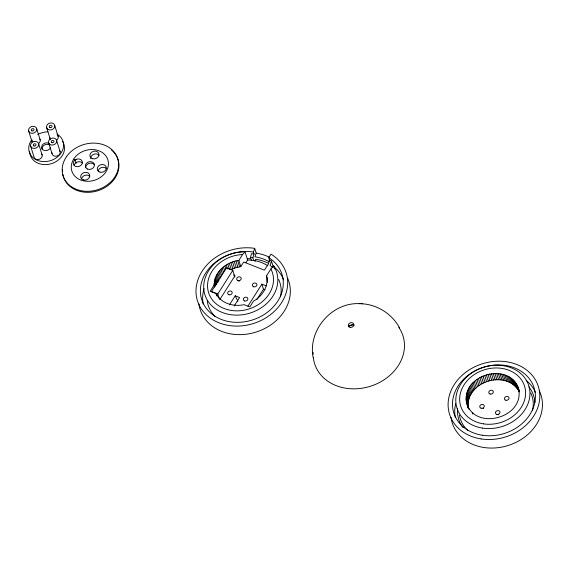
<?xml version="1.0" encoding="UTF-8"?>
<svg xmlns="http://www.w3.org/2000/svg" width="571" height="571" viewBox="0 0 571 571"><rect width="100%" height="100%" fill="white"/><g stroke="black" fill="none" stroke-linecap="round" stroke-linejoin="round"><path stroke-width="0.86" d="M214.489 286.799C212.433 273.145 226.273 261.946 238.856 260.376L242.554 254.566L245.045 251.804L247.6 260.019L245.873 262.731M245.045 251.804L244.01 251.79A37.622 31.041 -17.3 0 0 203.818 289.633A37.622 31.041 -17.3 0 0 250.341 312.987A37.622 31.041 -17.3 0 0 274.38 267.035L273.623 265.843L270.89 268.991L266.521 275.857C269.012 286.05 262.282 296.328 253.517 301.103L249.82 306.913L244.11 304.657C233.767 307.02 221.105 303.515 216.009 293.565L210.171 291.26L214.004 285.236M518.753 389.786C524.007 419.021 472.138 431.526 466.257 401.02C463.302 372.371 513.165 361.5 519.239 391.342M466.257 401.02L468.199 407.259C465.593 381.385 507.284 368.723 519.296 391.899L517.355 385.661M253.717 260.483L251.368 260.19L250.512 257.442L251.461 253.717L254.088 254.045L252.86 257.735L253.717 260.483A37.622 31.041 -17.3 0 1 267.785 265.736M229.321 263.317L231.262 269.555L236.173 267.635L240.798 266.614L243.724 262.018L264.359 270.169L268.399 264.023L269.469 259.712L271.468 261.083L270.076 265.358L270.882 266.05A37.622 31.041 -17.3 0 1 272.381 267.535M272.624 267.706L273.081 266.279L271.468 261.083M254.695 248.356A46.515 38.378 -17.3 0 0 196.16 294.557A46.515 38.378 -17.3 0 0 262.096 319.967A46.515 38.378 -17.3 0 0 272.838 255.351L270.968 254.159L268.748 257.649L269.876 258.37A42.068 34.71 -17.3 0 1 260.162 316.805A42.068 34.71 -17.3 0 1 200.528 293.829A42.068 34.71 -17.3 0 1 253.467 252.047L254.695 248.356L256.172 253.103L254.944 256.793A42.068 34.71 -17.3 0 1 269.291 261.803M254.973 261.454L255.708 259.241A42.068 34.71 -17.3 0 1 267.885 263.074M217.801 293.965L232.818 270.376L226.487 267.87L211.463 291.46L217.801 293.965L219.357 298.961M219.799 299.597L235.074 275.6L233.475 274.972M229.392 304.957L235.223 295.799L239.57 297.534L234.189 305.985M247.907 306.127L261.889 284.165L266.329 285.914M256.936 299.461L263.459 289.212L261.889 284.165M73.559 159.302L74.18 158.36A18.872 15.567 -17.3 0 1 106.177 156.318A18.872 15.567 -17.3 0 1 89.811 181.207A18.872 15.567 -17.3 0 1 73.559 159.302L75.707 160.108M74.194 165.419A4.632 3.826 -17.3 0 1 76.029 162.721L77.078 162.143A4.632 3.826 -17.3 0 1 82.402 162.999M242.554 254.566L241.255 254.63A33.453 27.601 -17.3 0 0 207.737 288.776A33.453 27.601 -17.3 0 0 248.342 309.161A33.453 27.601 -17.3 0 0 271.261 269.69L270.89 268.991M359.994 303.672C331.965 301.973 307.705 330.074 313.151 357.539M247.6 260.019L251.368 260.19M361.807 303.758C377.445 304.586 392.227 314.086 399.572 327.904M359.359 303.644L362.542 303.786M250.512 257.442L252.86 257.735M76.029 162.721L76.578 162.906L76.05 162.706L75.179 159.909L73.602 159.238M263.459 289.212L264.944 289.797M235.223 295.799L237.907 301.331M517.933 386.995L519.389 391.677M516.676 384.369L518.618 390.607M515.891 383.127L517.833 389.365M515.006 381.942L516.948 388.18M514.028 380.814L515.97 387.052M512.958 379.758L514.899 385.996M511.802 378.766L513.743 385.004M510.56 377.845L512.501 384.09M509.239 377.01L511.188 383.248M507.855 376.253L509.796 382.491M506.398 375.582L508.347 381.821M504.885 375.004L506.834 381.242M503.322 374.512L505.271 380.75M501.716 374.112L503.658 380.35M500.068 373.805L502.009 380.043M498.383 373.591L500.324 379.836M496.677 373.484L498.619 379.722M494.957 373.463L496.898 379.701M493.223 373.548L495.164 379.786M491.481 373.72L493.43 379.958M489.754 373.998L491.695 380.236M488.034 374.362L489.975 380.6M486.335 374.826L488.276 381.064M484.665 375.375L486.606 381.614M483.023 376.018L484.972 382.256M481.432 376.746L483.373 382.984M479.883 377.552L481.824 383.791M478.384 378.445L480.332 384.683M476.956 379.408L478.898 385.646M475.586 380.443L477.527 386.681M474.294 381.549L476.235 387.788M473.081 382.713L475.022 388.951M471.946 383.94L473.894 390.179M470.904 385.218L472.845 391.456M469.954 386.538L471.896 392.777M469.105 387.902L471.046 394.14M468.348 389.301L470.297 395.539M467.706 390.728L469.647 396.966M467.164 392.177L469.105 398.415M466.728 393.647L468.677 399.886M472.296 412.483L472.781 414.039M466.407 395.125L468.356 401.363M466.2 396.609L468.141 402.848M466.107 398.087L468.049 404.325M466.122 399.557L468.07 405.795M468.577 407.865L469.062 409.428M467.899 406.573L468.384 408.137M466.5 402.455L468.291 408.358M273.623 265.843L274.601 268.962M268.748 257.649L269.733 260.819M266.521 275.857L267.492 278.976M267.135 278.569L267.621 280.133M267.021 279.248L267.506 280.811M267.042 280.718L267.528 282.281M253.467 252.047L254.088 254.045M238.856 260.376L240.798 266.614M237.643 260.569L239.592 266.807M235.93 260.933L237.871 267.171M234.231 261.397L236.173 267.635M232.554 261.946L234.503 268.184M230.92 262.589L232.861 268.827M232.818 270.376L234.895 277.035M227.772 264.123L229.471 269.583M226.28 265.015L227.494 268.912M224.846 265.979L225.816 269.098M223.482 267.014L224.696 270.911M222.183 268.12L223.646 272.795M220.97 269.284L222.669 274.744M219.842 270.511L221.541 275.964M218.8 271.782L220.741 278.02M217.851 273.109L219.55 278.569M216.994 274.473L218.943 280.711M216.245 275.872L218.186 282.11M215.595 277.299L217.294 282.759M215.053 278.748L216.759 284.208M214.625 280.218L216.081 284.893M214.303 281.696L215.517 285.593M214.096 283.18L215.067 286.299M213.997 284.658L214.725 286.999M216.473 294.436L216.959 295.999M216.009 293.565L216.495 295.128M54.709 125.442A4.183 3.447 -17.3 0 1 49.277 129.881A4.183 3.447 -17.3 0 1 47.978 124.043A4.183 3.447 -17.3 0 1 54.709 125.442L58.185 136.597M56.672 140.545A4.183 3.447 -17.3 0 1 51.24 144.984A4.183 3.447 -17.3 0 1 49.941 139.138A4.183 3.447 -17.3 0 1 56.672 140.545L60.141 151.693M46.601 127.469L50.077 138.625M48.564 142.572L52.04 153.72M36.715 128.789A4.183 3.447 -17.3 0 1 31.277 133.229A4.183 3.447 -17.3 0 1 29.985 127.39A4.183 3.447 -17.3 0 1 36.715 128.789L40.184 139.938M38.671 143.885A4.183 3.447 -17.3 0 1 33.239 148.324A4.183 3.447 -17.3 0 1 31.947 142.486A4.183 3.447 -17.3 0 1 38.671 143.885L42.147 155.041M28.607 130.816L32.076 141.965A4.183 3.447 -17.3 0 1 32.247 140.145M30.563 145.912L34.039 157.068A4.183 3.447 -17.3 0 0 39.363 159.266A4.183 3.447 -17.3 0 0 41.819 154.199M278.655 279.505A37.622 31.041 -17.3 0 1 280.447 296.891M215.146 316.52A37.622 31.041 -17.3 0 1 207.216 300.974M203.24 304.029A42.068 34.71 -17.3 0 1 204.033 288.726M247.721 258.713A42.068 34.71 -17.3 0 1 250.412 258.734M274.051 267A42.068 34.71 -17.3 0 1 283.637 279.869M287.598 278.163A46.515 38.378 -17.3 0 1 254.887 332.429A46.515 38.378 -17.3 0 1 198.922 303.943M256.172 253.103A46.515 38.378 -17.3 0 1 269.64 257.343M238.849 281.353A2.32 1.913 -17.3 0 1 239.37 281.06M57.029 134.135A17.687 14.589 -17.3 0 1 60.191 154.227A17.687 14.589 -17.3 0 1 36.301 159.844A17.687 14.589 -17.3 0 1 31.476 140.145M37.722 134.57A17.687 14.589 -17.3 0 1 48 131.837M62.574 141.451A17.687 14.589 -17.3 0 1 51.326 163.699A17.687 14.589 -17.3 0 1 29.678 151.486M50.591 147.311A4.632 3.826 -17.3 0 1 44.252 150.423A4.632 3.826 -17.3 0 1 42.425 144.863A4.632 3.826 -17.3 0 1 49.399 143.678M42.233 149.652A4.632 3.826 -17.3 0 1 44.352 145.084A4.632 3.826 -17.3 0 1 49.863 145.177M57.264 135.049A4.183 3.447 -17.3 0 1 56.807 140.023M50.405 139.46A4.183 3.447 -17.3 0 1 50.02 137.718M39.856 139.103A4.183 3.447 -17.3 0 1 38.807 143.371M59.812 150.858A4.183 3.447 -17.3 0 1 56.836 156.083A4.183 3.447 -17.3 0 1 51.982 152.814M115.792 154.841A28.643 23.632 -17.3 0 1 99.447 190.193A28.643 23.632 -17.3 0 1 62.803 174.412M62.489 171.314A28.643 23.632 -17.3 0 1 62.517 169.744M111.581 150.102A28.643 23.632 -17.3 0 1 114.892 153.556M85.771 167.46A4.632 3.826 -17.3 0 1 89.147 163.399A4.632 3.826 -17.3 0 1 94.286 164.712M90.753 158.617A4.632 3.826 -17.3 0 1 93.673 154.327A4.632 3.826 -17.3 0 1 98.997 155.184M98.169 171.007A4.632 3.826 -17.3 0 1 101.624 167.531A4.632 3.826 -17.3 0 1 106.377 168.588M81.574 178.823A4.632 3.826 -17.3 0 1 85.029 175.34A4.632 3.826 -17.3 0 1 89.783 176.396M530.759 392.934A37.622 31.041 -17.3 0 1 532.557 410.321M467.77 430.434A37.622 31.041 -17.3 0 1 459.419 415.074M528.86 386.853A39.285 32.419 -17.3 0 1 534.884 402.534M463.067 427.686A39.285 32.419 -17.3 0 1 457.607 408.265M455.344 417.458A42.068 34.71 -17.3 0 1 455.708 403.69M526.162 380.429A42.068 34.71 -17.3 0 1 535.462 392.591M539.352 390.828A46.515 38.378 -17.3 0 1 508.932 445.252A46.515 38.378 -17.3 0 1 451.447 419.856M451.283 419.028A46.515 38.378 -17.3 0 1 451.026 417.372M483.037 408.486A2.32 1.913 -17.3 0 1 483.637 408.443M498.155 414.853A2.32 1.913 -17.3 0 1 498.733 414.682M348.674 326.833A3.733 3.083 -17.3 0 1 354.22 325.213M398.808 327.39A46.33 38.228 -17.3 0 1 372.156 385.675A46.33 38.228 -17.3 0 1 313.322 357.532M313.144 354.17A46.33 38.228 -17.3 0 1 313.179 352.478M348.638 326.269A18.957 15.638 -17.3 0 1 353.349 324.749M66.629 156.511L65.686 157.946A28.643 23.632 -17.3 0 0 90.354 191.192A28.643 23.632 -17.3 0 0 115.192 153.413A28.643 23.632 -17.3 0 0 66.629 156.511M76.207 159.345L75.158 159.923A4.632 3.826 -17.3 0 0 75.608 166.411A4.632 3.826 -17.3 0 0 82.388 162.671A4.632 3.826 -17.3 0 0 76.207 159.345M238.021 280.604A2.32 1.913 -17.3 0 0 241.212 278.32A2.32 1.913 -17.3 0 0 237.593 277.306A2.32 1.913 -17.3 0 0 238.021 280.604M229 294.772A2.32 1.913 -17.3 0 0 232.19 292.488A2.32 1.913 -17.3 0 0 228.571 291.474A2.32 1.913 -17.3 0 0 229 294.772M244.695 300.967A2.32 1.913 -17.3 0 0 247.885 298.683A2.32 1.913 -17.3 0 0 244.267 297.669A2.32 1.913 -17.3 0 0 244.695 300.967M253.717 286.799A2.32 1.913 -17.3 0 0 256.907 284.515A2.32 1.913 -17.3 0 0 253.288 283.501A2.32 1.913 -17.3 0 0 253.717 286.799M49.97 127.533A1.392 1.149 -17.3 0 0 52.025 126.327A1.392 1.149 -17.3 0 0 49.97 125.513A1.392 1.149 -17.3 0 0 49.97 127.533M51.932 142.629A1.392 1.149 -17.3 0 0 53.988 141.422A1.392 1.149 -17.3 0 0 51.925 140.616A1.392 1.149 -17.3 0 0 51.932 142.629M31.976 130.873A1.392 1.149 -17.3 0 0 34.032 129.667A1.392 1.149 -17.3 0 0 31.969 128.86A1.392 1.149 -17.3 0 0 31.976 130.873M33.939 145.969A1.392 1.149 -17.3 0 0 35.987 144.77A1.392 1.149 -17.3 0 0 33.932 143.956A1.392 1.149 -17.3 0 0 33.939 145.969M87.599 169.102A4.632 3.826 -17.3 0 0 94.436 165.098A4.632 3.826 -17.3 0 0 87.577 162.385A4.632 3.826 -17.3 0 0 87.599 169.102M92.559 158.717A4.632 3.826 -17.3 0 0 98.969 154.177A4.632 3.826 -17.3 0 0 91.753 152.107A4.632 3.826 -17.3 0 0 92.559 158.717M99.939 172.114A4.632 3.826 -17.3 0 0 106.349 167.581A4.632 3.826 -17.3 0 0 99.133 165.511A4.632 3.826 -17.3 0 0 99.939 172.114M83.345 179.929A4.632 3.826 -17.3 0 0 89.754 175.397A4.632 3.826 -17.3 0 0 82.538 173.327A4.632 3.826 -17.3 0 0 83.345 179.929M482.324 435.238A42.068 34.71 -17.3 0 0 534.235 388.251A42.068 34.71 -17.3 0 0 465.286 377.581A42.068 34.71 -17.3 0 0 482.324 435.238M481.089 438.928A46.515 38.378 -17.3 0 0 538.489 386.974A46.515 38.378 -17.3 0 0 462.26 375.176A46.515 38.378 -17.3 0 0 481.089 438.928M483.38 423.853A33.453 27.601 -17.3 0 0 524.663 386.488A33.453 27.601 -17.3 0 0 469.84 378.009A33.453 27.601 -17.3 0 0 483.38 423.853M482.466 428.086A37.622 31.041 -17.3 0 0 528.896 386.06A37.622 31.041 -17.3 0 0 467.235 376.525A37.622 31.041 -17.3 0 0 482.466 428.086M490.125 394.033A2.32 1.913 -17.3 0 0 493.315 391.749A2.32 1.913 -17.3 0 0 489.697 390.735A2.32 1.913 -17.3 0 0 490.125 394.033M481.103 408.201A2.32 1.913 -17.3 0 0 484.294 405.917A2.32 1.913 -17.3 0 0 480.675 404.903A2.32 1.913 -17.3 0 0 481.103 408.201M496.799 414.396A2.32 1.913 -17.3 0 0 499.989 412.112A2.32 1.913 -17.3 0 0 496.37 411.099A2.32 1.913 -17.3 0 0 496.799 414.396M505.82 400.228A2.32 1.913 -17.3 0 0 509.011 397.944A2.32 1.913 -17.3 0 0 505.392 396.931A2.32 1.913 -17.3 0 0 505.82 400.228M350.194 327.326A2.812 2.32 -17.3 0 0 353.799 324.292A2.812 2.32 -17.3 0 0 349.245 323.414A2.812 2.32 -17.3 0 0 350.194 327.326"/></g></svg>
